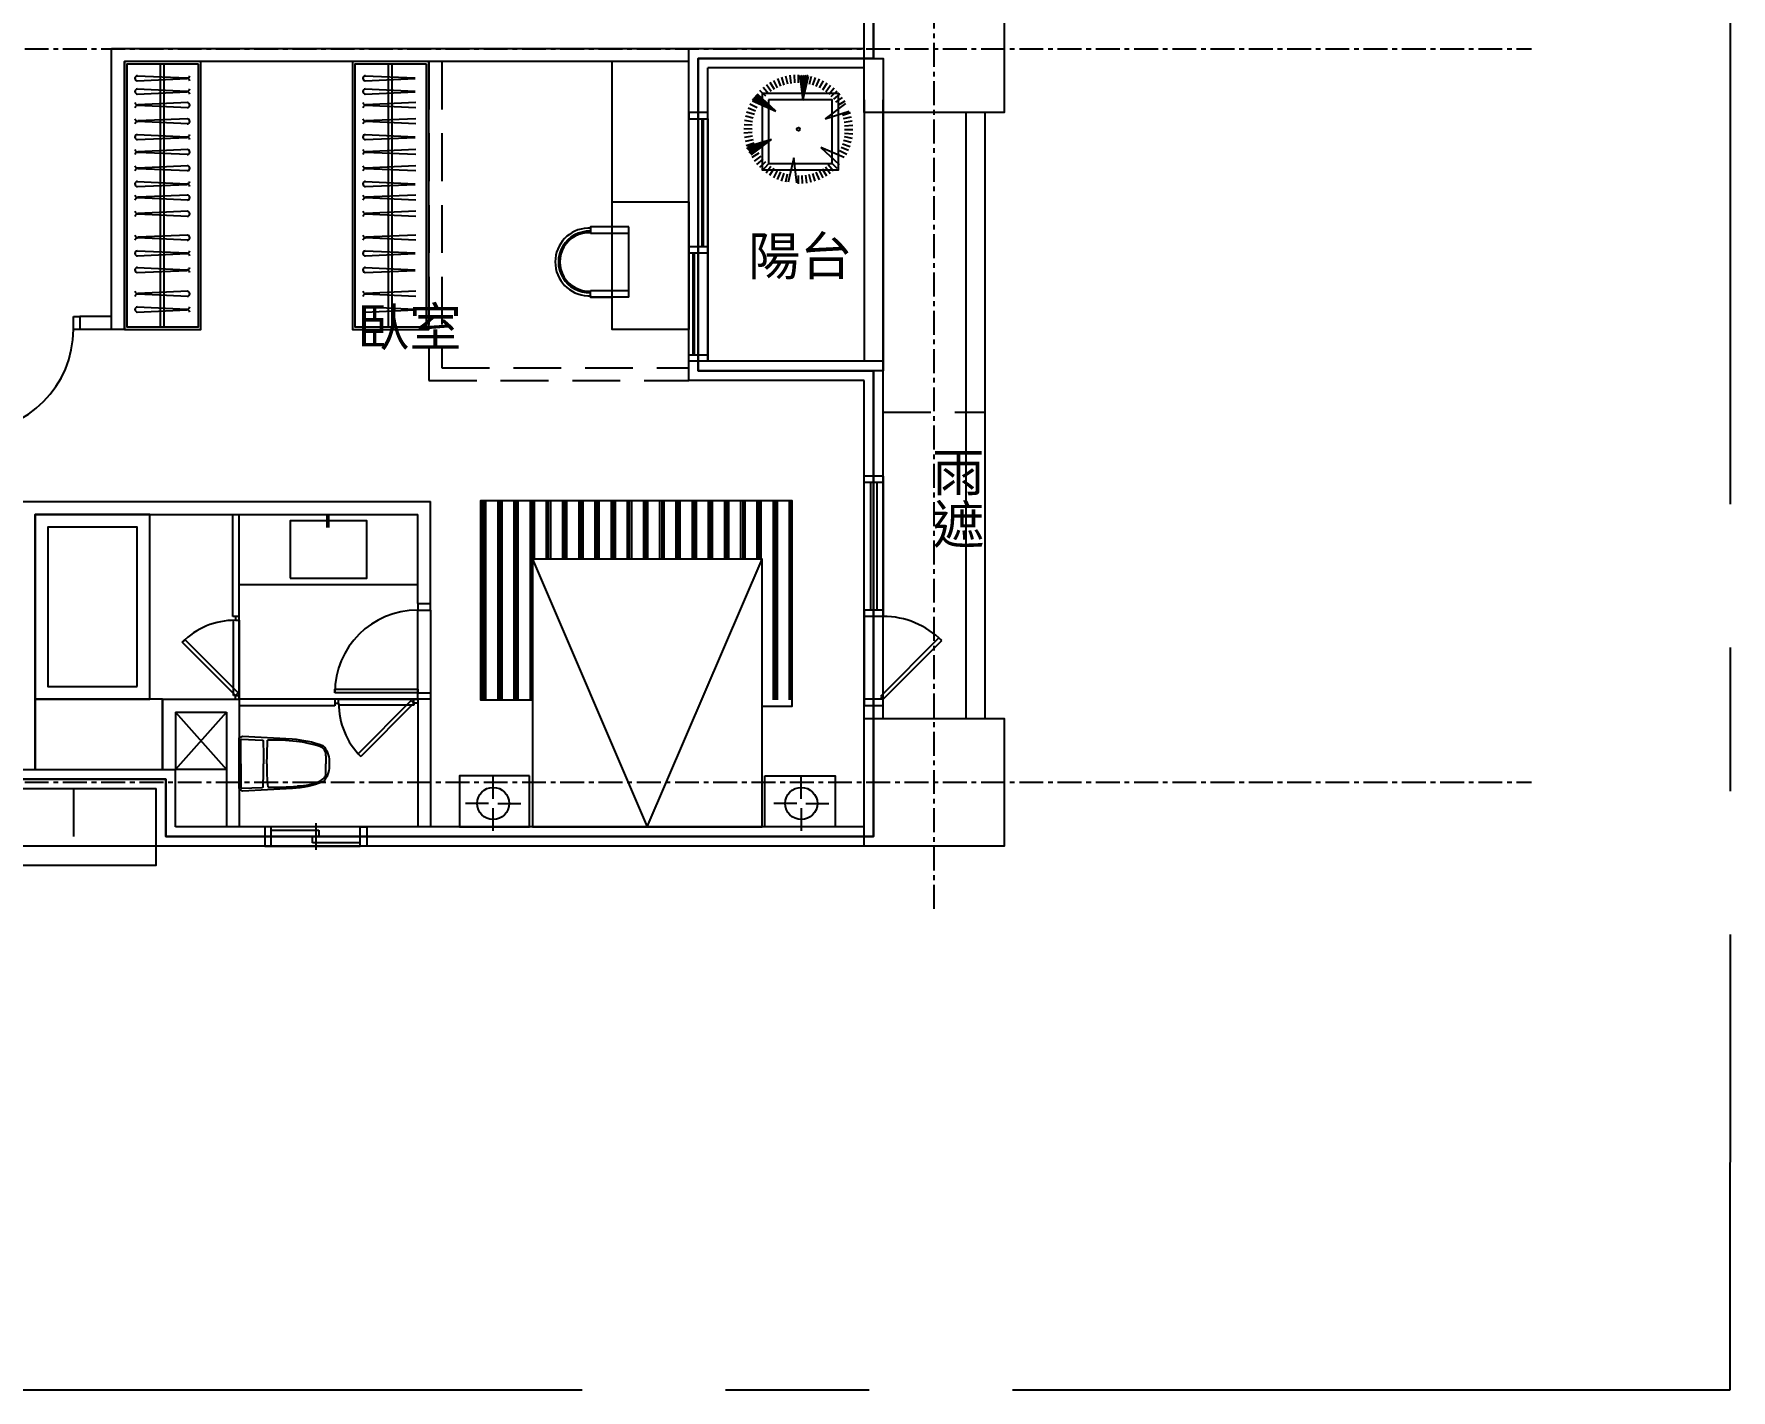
# Model space of a CAD drawing. Header units: millimetres. Extents: x -3377 to 119122, y -22007 to 15479.
# Drawn here: x 78531 to 79862, y 12158 to 13221 of the extents above; entities that cross this region are included whole.
import ezdxf
from ezdxf.enums import TextEntityAlignment as Align

# ---------------------------------------------------------------- set-up
doc = ezdxf.new("R2010")
doc.units = ezdxf.units.MM
doc.header["$LTSCALE"] = 150
doc.header["$MEASUREMENT"] = 0
for name, pattern in [('CENTER', [2, 1.25, -0.25, 0.25, -0.25]), ('CONTINOUS', [0]), ('HIDDEN', [0.375, 0.25, -0.125])]:
    doc.linetypes.add(name, pattern=pattern)
doc.layers.get('0').update_dxf_attribs({"plot": 0})
for name, color, linetype, plot in [('AREA', 3, 'Continuous', False), ('FUNITURE', 9, 'Continuous', False), ('S-ARCH', 252, 'Continuous', False)]:
    doc.layers.add(name, color=color, linetype=linetype, plot=plot)
for name, color, linetype in [('area2', 6, 'Continuous'), ('COL', 1, 'Continuous'), ('Duct', 1, 'Continuous'), ('GRID', 5, 'CENTER'), ('OPEN', 4, 'Continuous'), ('PLANT', 3, 'Continuous'), ('TEXT', 2, 'Continuous'), ('TOIL', 6, 'Continuous'), ('WALL', 2, 'Continuous'), ('WALL-IN', 3, 'Continuous'), ('WALL2', 3, 'Continuous'), ('WALL3', 4, 'Continuous'), ('景觀', 8, 'Continuous')]:
    doc.layers.add(name, color=color, linetype=linetype)
doc.styles.add('HH', font='')
doc.styles.add('HHV', font='')
doc.styles.get('HH').set_extended_font_data('Microsoft JhengHei')
doc.styles.get('HHV').set_extended_font_data('@微軟正黑體')

# ---------------------------------------------------------------- blocks, each defined once
blk = doc.blocks.new('A$C1FBE2881')
at = {"color": 252, "linetype": 'HIDDEN'}
for p, q in [((2475.5, -1345, 0), (2555.5, -1345, 0)), ((1840.5, -1640, 0), (1840.5, -1685, 0))]:
    blk.add_line(p, q, dxfattribs=at)
at = {"color": 252}
for p, q in [((1920.5, -1580, 0), (1960.5, -1625, 0)), ((1920.5, -1625, 0), (1960.5, -1580, 0)), ((1960.5, -1625, 0), (1920.5, -1625, 0)), ((1905.5, -1685, 0), (1465.5, -1685, 0))]:
    blk.add_line(p, q, dxfattribs=at)
at = {"color": 252, "linetype": 'HIDDEN', "elevation": 0}
for points in [[(2119.3, -1070), (2119.3, -1320), (2323, -1320)], [(2129.3, -1070), (2129.3, -1310), (2323, -1310)]]:
    blk.add_lwpolyline(points, dxfattribs=at)
at = {"color": 252, "elevation": 0}
for points in [[(2540.5, -1585), (2540.5, -1110)], [(2555.5, -1585), (2555.5, -1110)], [(1465.5, -1685), (1465.5, -1700), (1465.5, -1700), (1905.5, -1700), (1905.5, -1685)]]:
    blk.add_lwpolyline(points, dxfattribs=at)
at = {"layer": 'AREA', "color": 252, "elevation": 0}
blk.add_lwpolyline([(1485.5, 297.5), (2468, 297.5), (2468, -17.5), (2330.5, -17.5), (2330.5, -332.5), (2275.5, -332.5), (2275.5, -542.5), (2468, -542.5), (2468, -1067.5), (2330.5, -1067.5), (2330.5, -1312.5), (2330.5, -1312.5), (2468, -1312.5), (2468, -1677.5), (1913, -1677.5), (1913, -1632.5), (1363, -1632.5)], dxfattribs=at)
blk.add_lwpolyline([(2475.5, -1312.5), (2330.5, -1312.5), (2330.5, -1067.5), (2475.5, -1067.5)], close=True, dxfattribs=at)
at = {"layer": 'area2', "color": 252, "elevation": 0}
blk.add_lwpolyline([(1363, -1632.5), (1913, -1632.5), (1913, -1677.5), (2468, -1677.5), (2468, -1312.5), (2330.5, -1312.5), (2330.5, -1312.5), (2330.5, -1067.5), (2468, -1067.5), (2468, -542.5), (2275.5, -542.5), (2275.5, -332.5), (2330.5, -332.5), (2330.5, -17.5), (2468, -17.5), (2468, 297.5), (1485.5, 297.5)], dxfattribs=at)
at = {"layer": 'COL', "color": 252, "elevation": 0}
for points in [[(2460.5, -1010), (2570.5, -1010), (2570.5, -1110), (2460.5, -1110)], [(2460.5, -1585), (2570.5, -1585), (2570.5, -1685), (2460.5, -1685)]]:
    blk.add_lwpolyline(points, close=True, dxfattribs=at)
at = {"layer": 'Duct', "color": 252, "linetype": 'CENTER', "ltscale": 3, "elevation": 0}
blk.add_lwpolyline([(-2667.8, -2111.5), (-2667.8, -854.3), (-2667.8, 733.2), (3140.4, 733.1), (3139.9, -854.4), (3139.5, -2111.5), (157.7, -2111.5)], close=True, dxfattribs=at)
blk.add_lwpolyline([(-2667.8, -2111.5), (-2667.8, -854.3), (-2667.8, 733.2), (3140.4, 733.1), (3139.9, -854.4), (3139.5, -2111.5), (157.7, -2111.5)], close=True, dxfattribs=at)
blk.add_lwpolyline([(-2667.8, -2111.5), (-2667.8, -854.3), (-2667.8, 733.2), (3140.4, 733.1), (3139.9, -854.4), (3139.5, -2111.5), (157.7, -2111.5)], close=True, dxfattribs=at)
at = {"layer": 'FUNITURE', "color": 252}
for p, q in [((1908.8, -1278, 0), (1908.8, -1072, 0)), ((1911.8, -1278, 0), (1911.8, -1072, 0)), ((2087.5, -1278, 0), (2087.5, -1072, 0)), ((2090.5, -1278, 0), (2090.5, -1072, 0)), ((2263, -1280, 0), (2263, -1070, 0)), ((1890.2, -1081.1, 0), (1929.7, -1082.8, 0)), ((1890.2, -1085.1, 0), (1929.7, -1083.3, 0)), ((2069, -1081.1, 0), (2108.4, -1082.8, 0)), ((2069, -1085.1, 0), (2108.4, -1083.3, 0)), ((1890.2, -1091.5, 0), (1929.7, -1093.3, 0)), ((1890.2, -1095.5, 0), (1929.7, -1093.8, 0)), ((1930.3, -1102.2, 0), (1890.9, -1103.9, 0)), ((1930.3, -1106.2, 0), (1890.9, -1104.4, 0)), ((2069, -1091.5, 0), (2108.4, -1093.3, 0)), ((2069, -1095.5, 0), (2108.4, -1093.8, 0)), ((2109.1, -1102.2, 0), (2069.6, -1103.9, 0)), ((2109.1, -1106.2, 0), (2069.6, -1104.4, 0)), ((1930.3, -1114.9, 0), (1890.9, -1116.6, 0)), ((1930.3, -1118.9, 0), (1890.9, -1117.1, 0)), ((2109.1, -1114.9, 0), (2069.6, -1116.6, 0)), ((2109.1, -1118.9, 0), (2069.6, -1117.1, 0)), ((1890.2, -1127.2, 0), (1929.7, -1129, 0)), ((1890.2, -1131.2, 0), (1929.7, -1129.5, 0)), ((2069, -1127.2, 0), (2108.4, -1129, 0)), ((2069, -1131.2, 0), (2108.4, -1129.5, 0)), ((1930.3, -1139, 0), (1890.9, -1140.8, 0)), ((1930.3, -1143, 0), (1890.9, -1141.3, 0)), ((2109.1, -1139, 0), (2069.6, -1140.8, 0)), ((2109.1, -1143, 0), (2069.6, -1141.3, 0)), ((1930.3, -1151.7, 0), (1890.9, -1153.5, 0)), ((1930.3, -1155.7, 0), (1890.9, -1154, 0)), ((2109.1, -1151.7, 0), (2069.6, -1153.5, 0)), ((2109.1, -1155.7, 0), (2069.6, -1154, 0)), ((1890.2, -1164, 0), (1929.7, -1165.8, 0)), ((1890.2, -1168, 0), (1929.7, -1166.3, 0)), ((2069, -1164, 0), (2108.4, -1165.8, 0)), ((2069, -1168, 0), (2108.4, -1166.3, 0)), ((1930.3, -1174.7, 0), (1890.9, -1176.4, 0)), ((1930.3, -1178.7, 0), (1890.9, -1176.9, 0)), ((2109.1, -1174.7, 0), (2069.6, -1176.4, 0)), ((2109.1, -1178.7, 0), (2069.6, -1176.9, 0)), ((1930.3, -1187.4, 0), (1890.9, -1189.1, 0)), ((1930.3, -1191.4, 0), (1890.9, -1189.6, 0)), ((2109.1, -1187.4, 0), (2069.6, -1189.1, 0)), ((2109.1, -1191.4, 0), (2069.6, -1189.6, 0)), ((1930.3, -1206.1, 0), (1890.9, -1207.8, 0)), ((1930.3, -1210.1, 0), (1890.9, -1208.3, 0)), ((2109.1, -1206.1, 0), (2069.6, -1207.8, 0)), ((2109.1, -1210.1, 0), (2069.6, -1208.3, 0)), ((2245.9, -1199.6, 0), (2245.9, -1204.6, 0)), ((2263, -1199.6, 0), (2245.9, -1199.6, 0)), ((2245.9, -1204.6, 0), (2263, -1204.6, 0)), ((2276.2, -1199.6, 0), (2263, -1199.6, 0)), ((2263, -1204.6, 0), (2276.2, -1204.6, 0)), ((2276.2, -1254.6, 0), (2276.2, -1199.6, 0)), ((1890.2, -1218.4, 0), (1929.7, -1220.1, 0)), ((1890.2, -1222.4, 0), (1929.7, -1220.6, 0)), ((2069, -1218.4, 0), (2108.4, -1220.1, 0)), ((2069, -1222.4, 0), (2108.4, -1220.6, 0)), ((1890.2, -1231.4, 0), (1929.7, -1233.2, 0)), ((1890.2, -1235.4, 0), (1929.7, -1233.7, 0)), ((2069, -1231.4, 0), (2108.4, -1233.2, 0)), ((2069, -1235.4, 0), (2108.4, -1233.7, 0)), ((1930.3, -1250.1, 0), (1890.9, -1251.8, 0)), ((2109.1, -1250.1, 0), (2069.6, -1251.8, 0)), ((2245.9, -1254.6, 0), (2245.9, -1249.6, 0)), ((2245.9, -1249.6, 0), (2263, -1249.6, 0)), ((2263, -1249.6, 0), (2276.2, -1249.6, 0)), ((1890.2, -1262.4, 0), (1929.7, -1264.1, 0)), ((1930.3, -1254.1, 0), (1890.9, -1252.3, 0)), ((2069, -1262.4, 0), (2108.4, -1264.1, 0)), ((2109.1, -1254.1, 0), (2069.6, -1252.3, 0)), ((2263, -1254.6, 0), (2245.9, -1254.6, 0)), ((2276.2, -1254.6, 0), (2263, -1254.6, 0)), ((1890.2, -1266.4, 0), (1929.7, -1264.6, 0)), ((2069, -1266.4, 0), (2108.4, -1264.6, 0)), ((2160.8, -1570.3, 0), (2160.8, -1414.3, 0)), ((2162.4, -1570.3, 0), (2162.4, -1414.3, 0)), ((2164, -1570.3, 0), (2164, -1414.3, 0)), ((2173.5, -1570.3, 0), (2173.5, -1414.3, 0)), ((2175.1, -1570.3, 0), (2175.1, -1414.3, 0)), ((2176.7, -1570.3, 0), (2176.7, -1414.3, 0)), ((2186.2, -1570.3, 0), (2186.2, -1414.3, 0)), ((2187.8, -1570.3, 0), (2187.8, -1414.3, 0)), ((2189.4, -1570.3, 0), (2189.4, -1414.3, 0)), ((2198.9, -1570.3, 0), (2198.9, -1414.3, 0)), ((2200.5, -1570.3, 0), (2200.5, -1414.3, 0)), ((2202.1, -1460, 0), (2202.1, -1414.3, 0)), ((2211.6, -1460, 0), (2211.6, -1414.3, 0)), ((2213.2, -1460, 0), (2213.2, -1414.3, 0)), ((2214.8, -1460, 0), (2214.8, -1414.3, 0)), ((2224.3, -1460, 0), (2224.3, -1414.3, 0)), ((2225.9, -1460, 0), (2225.9, -1414.3, 0)), ((2227.5, -1460, 0), (2227.5, -1414.3, 0)), ((2237, -1460, 0), (2237, -1414.3, 0)), ((2238.6, -1460, 0), (2238.6, -1414.3, 0)), ((2240.2, -1460, 0), (2240.2, -1414.3, 0)), ((2249.7, -1460, 0), (2249.7, -1414.3, 0)), ((2251.3, -1460, 0), (2251.3, -1414.3, 0)), ((2252.9, -1460, 0), (2252.9, -1414.3, 0)), ((2262.4, -1460, 0), (2262.4, -1414.3, 0)), ((2264, -1460, 0), (2264, -1414.3, 0)), ((2265.6, -1460, 0), (2265.6, -1414.3, 0)), ((2275.1, -1460, 0), (2275.1, -1414.3, 0)), ((2276.7, -1460, 0), (2276.7, -1414.3, 0)), ((2278.3, -1460, 0), (2278.3, -1414.3, 0)), ((2287.8, -1460, 0), (2287.8, -1414.3, 0)), ((2289.4, -1460, 0), (2289.4, -1414.3, 0)), ((2291, -1460, 0), (2291, -1414.3, 0)), ((2300.5, -1460, 0), (2300.5, -1414.3, 0)), ((2302.1, -1460, 0), (2302.1, -1414.3, 0)), ((2303.7, -1460, 0), (2303.7, -1414.3, 0)), ((2313.2, -1460, 0), (2313.2, -1414.3, 0)), ((2314.8, -1460, 0), (2314.8, -1414.3, 0)), ((2316.4, -1460, 0), (2316.4, -1414.3, 0)), ((2325.9, -1460, 0), (2325.9, -1414.3, 0)), ((2327.5, -1460, 0), (2327.5, -1414.3, 0)), ((2329.1, -1460, 0), (2329.1, -1414.3, 0)), ((2338.6, -1460, 0), (2338.6, -1414.3, 0)), ((2340.2, -1460, 0), (2340.2, -1414.3, 0)), ((2341.8, -1460, 0), (2341.8, -1414.3, 0)), ((2351.3, -1460, 0), (2351.3, -1414.3, 0)), ((2352.9, -1460, 0), (2352.9, -1414.3, 0)), ((2354.5, -1460, 0), (2354.5, -1414.3, 0)), ((2364, -1460, 0), (2364, -1414.3, 0)), ((2365.6, -1460, 0), (2365.6, -1414.3, 0)), ((2367.2, -1460, 0), (2367.2, -1414.3, 0)), ((2376.7, -1460, 0), (2376.7, -1414.3, 0)), ((2378.3, -1460, 0), (2378.3, -1414.3, 0)), ((2379.9, -1460, 0), (2379.9, -1414.3, 0)), ((2389.4, -1570.3, 0), (2389.4, -1414.3, 0)), ((2391, -1570.3, 0), (2391, -1414.3, 0)), ((2392.6, -1570.3, 0), (2392.6, -1414.3, 0)), ((2402.1, -1570.3, 0), (2402.1, -1414.3, 0)), ((2403.7, -1570.3, 0), (2403.7, -1414.3, 0)), ((2404.2, -1575.3, 0), (2404.2, -1419.3, 0)), ((2169.7, -1648, 0), (2169.7, -1630, 0)), ((2411.3, -1648, 0), (2411.3, -1630, 0)), ((2166.1, -1651.6, 0), (2148.1, -1651.6, 0)), ((2169.7, -1673.2, 0), (2169.7, -1655.2, 0)), ((2173.3, -1651.6, 0), (2191.3, -1651.6, 0)), ((2407.7, -1651.6, 0), (2389.7, -1651.6, 0)), ((2411.3, -1655.2, 0), (2411.3, -1673.2, 0)), ((2414.9, -1651.6, 0), (2432.9, -1651.6, 0))]:
    blk.add_line(p, q, dxfattribs=at)
at = {"layer": 'FUNITURE', "color": 252, "elevation": 0}
for points in [[(1940.5, -1070), (1880.5, -1070), (1880.5, -1280), (1940.5, -1280)], [(2119.3, -1070), (2059.3, -1070), (2059.3, -1280), (2119.3, -1280)], [(2323, -1180), (2323, -1280), (2263, -1280), (2263, -1180)], [(2198.2, -1630), (2143.2, -1630), (2143.2, -1670), (2198.2, -1670)], [(2382.8, -1630), (2437.8, -1630), (2437.8, -1670), (2382.8, -1670)]]:
    blk.add_lwpolyline(points, close=True, dxfattribs=at)
for points in [[(1938.5, -1072), (1882.5, -1072), (1882.5, -1278), (1938.5, -1278), (1938.5, -1072)], [(2117.3, -1072), (2061.3, -1072), (2061.3, -1278), (2117.3, -1278), (2117.3, -1072)], [(2404.2, -1575.3), (2404.2, -1414.3), (2159.7, -1414.3), (2159.7, -1570.3), (2200.5, -1570.3)], [(2200.5, -1670), (2380.5, -1670), (2380.5, -1460), (2200.5, -1460), (2200.5, -1670)], [(2200.5, -1460), (2290.5, -1670), (2380.5, -1460)], [(2380.5, -1575.3), (2404.2, -1575.3), (2404.2, -1575.3)]]:
    blk.add_lwpolyline(points, dxfattribs=at)
blk.add_lwpolyline([(2263, -1199.6), (2245.9, -1199.6), (2245.9, -1200.6), (2243.8, -1200.6, 0.960761), (2243.8, -1253.6), (2245.9, -1253.6), (2245.9, -1254.6), (2263, -1254.6)], format="xyb", dxfattribs=at)
at = {"layer": 'FUNITURE', "color": 252}
for centre in [(2169.7, -1651.6, 0), (2411.3, -1651.6, 0)]:
    blk.add_circle(centre, 12.6, dxfattribs=at)
for centre, radius, start, end in [((1890.8, -1083.1, 0), 2, 90, 270), ((1929.9, -1081, 0), 1.86, 261.8618, 357.2247), ((1929.9, -1085.2, 0), 1.86, 2.7753, 98.1382), ((2069.5, -1083.1, 0), 2, 90, 270), ((1890.8, -1093.5, 0), 2, 90, 270), ((1890.6, -1102.1, 0), 1.86, 182.7753, 278.1382), ((1890.6, -1106.3, 0), 1.86, 81.8618, 177.2247), ((1929.9, -1091.4, 0), 1.86, 261.8618, 357.2247), ((1929.9, -1095.6, 0), 1.86, 2.7753, 98.1382), ((1929.8, -1104.2, 0), 2, 270, 90), ((2069.5, -1093.5, 0), 2, 90, 270), ((2069.4, -1102.1, 0), 1.86, 182.7753, 278.1382), ((2069.4, -1106.3, 0), 1.86, 81.8618, 177.2247), ((1890.6, -1114.8, 0), 1.86, 182.7753, 278.1382), ((1890.6, -1119, 0), 1.86, 81.8618, 177.2247), ((1929.8, -1116.9, 0), 2, 270, 90), ((2069.4, -1114.8, 0), 1.86, 182.7753, 278.1382), ((2069.4, -1119, 0), 1.86, 81.8618, 177.2247), ((1890.8, -1129.2, 0), 2, 90, 270), ((1929.9, -1127.1, 0), 1.86, 261.8618, 357.2247), ((1929.9, -1131.3, 0), 1.86, 2.7753, 98.1382), ((2069.5, -1129.2, 0), 2, 90, 270), ((1890.6, -1138.9, 0), 1.86, 182.7753, 278.1382), ((1890.6, -1143.1, 0), 1.86, 81.8618, 177.2247), ((1929.8, -1141, 0), 2, 270, 90), ((2069.4, -1138.9, 0), 1.86, 182.7753, 278.1382), ((2069.4, -1143.1, 0), 1.86, 81.8618, 177.2247), ((1890.6, -1151.6, 0), 1.86, 182.7753, 278.1382), ((1890.6, -1155.8, 0), 1.86, 81.8618, 177.2247), ((1929.8, -1153.7, 0), 2, 270, 90), ((2069.4, -1151.6, 0), 1.86, 182.7753, 278.1382), ((2069.4, -1155.8, 0), 1.86, 81.8618, 177.2247), ((1890.8, -1166, 0), 2, 90, 270), ((1929.9, -1163.9, 0), 1.86, 261.8618, 357.2247), ((1929.9, -1168.1, 0), 1.86, 2.7753, 98.1382), ((2069.5, -1166, 0), 2, 90, 270), ((1890.6, -1174.6, 0), 1.86, 182.7753, 278.1382), ((1890.6, -1178.8, 0), 1.86, 81.8618, 177.2247), ((1929.8, -1176.7, 0), 2, 270, 90), ((2069.4, -1174.6, 0), 1.86, 182.7753, 278.1382), ((2069.4, -1178.8, 0), 1.86, 81.8618, 177.2247), ((1890.6, -1187.3, 0), 1.86, 182.7753, 278.1382), ((1890.6, -1191.5, 0), 1.86, 81.8618, 177.2247), ((1929.8, -1189.4, 0), 2, 270, 90), ((2069.4, -1187.3, 0), 1.86, 182.7753, 278.1382), ((2069.4, -1191.5, 0), 1.86, 81.8618, 177.2247), ((1890.6, -1206, 0), 1.86, 182.7753, 278.1382), ((1890.6, -1210.2, 0), 1.86, 81.8618, 177.2247), ((1929.8, -1208.1, 0), 2, 270, 90), ((2069.4, -1206, 0), 1.86, 182.7753, 278.1382), ((2069.4, -1210.2, 0), 1.86, 81.8618, 177.2247), ((2244.9, -1227.1, 0), 24.1, 87.7071, 272.2929), ((2244.9, -1227.1, 0), 22.9, 87.7071, 272.2929), ((1890.8, -1220.4, 0), 2, 90, 270), ((1929.9, -1218.3, 0), 1.86, 261.8618, 357.2247), ((1929.9, -1222.5, 0), 1.86, 2.7753, 98.1382), ((2069.5, -1220.4, 0), 2, 90, 270), ((1890.8, -1233.4, 0), 2, 90, 270), ((1929.9, -1231.3, 0), 1.86, 261.8618, 357.2247), ((1929.9, -1235.5, 0), 1.86, 2.7753, 98.1382), ((2069.5, -1233.4, 0), 2, 90, 270), ((1890.6, -1250, 0), 1.86, 182.7753, 278.1382), ((1929.8, -1252.1, 0), 2, 270, 90), ((2069.4, -1250, 0), 1.86, 182.7753, 278.1382), ((1890.6, -1254.2, 0), 1.86, 81.8618, 177.2247), ((1890.8, -1264.4, 0), 2, 90, 270), ((1929.9, -1262.3, 0), 1.86, 261.8618, 357.2247), ((2069.4, -1254.2, 0), 1.86, 81.8618, 177.2247), ((2069.5, -1264.4, 0), 2, 90, 270), ((1929.9, -1266.5, 0), 1.86, 2.7753, 98.1382)]:
    blk.add_arc(centre, radius, start, end, dxfattribs=at)
at = {"layer": 'GRID', "color": 252, "ltscale": 0.1}
for p, q in [((2515.5, -1734.2, 0), (2515.5, 901, 0)), ((-807.7, -1060, 0), (2984, -1060, 0)), ((-807.7, -1635, 0), (2984, -1635, 0))]:
    blk.add_line(p, q, dxfattribs=at)
at = {"layer": 'OPEN', "color": 252, "linetype": 'Continuous'}
for p, q in [((2323, -1110, 0), (2323, -1115, 0)), ((2323, -1115, 0), (2338, -1115, 0)), ((2323, -1300, 0), (2323, -1115, 0)), ((2333.5, -1215, 0), (2333.5, -1115, 0)), ((2334.5, -1215, 0), (2334.5, -1115, 0)), ((2338, -1115, 0), (2338, -1110, 0)), ((2338, -1115, 0), (2338, -1300, 0)), ((2323, -1215, 0), (2338, -1215, 0)), ((2323, -1220, 0), (2338, -1220, 0)), ((2326.5, -1300, 0), (2326.5, -1220, 0)), ((2327.5, -1300, 0), (2327.5, -1220, 0)), ((2327.5, -1220, 0), (2330.5, -1220, 0)), ((2330.5, -1220, 0), (2330.5, -1215, 0)), ((2330.5, -1215, 0), (2333.5, -1215, 0)), ((2330.5, -1300, 0), (2330.5, -1220, 0)), ((1840.5, -1280, 0), (1840.5, -1270, 0)), ((1840.5, -1270, 0), (1845.5, -1270, 0)), ((1845.5, -1280, 0), (1840.5, -1280, 0)), ((2323, -1305, 0), (2323, -1300, 0)), ((2323, -1300, 0), (2338, -1300, 0)), ((2338, -1300, 0), (2338, -1305, 0)), ((2460.5, -1400, 0), (2460.5, -1395, 0)), ((2460.5, -1400, 0), (2460.5, -1395, 0)), ((2475.5, -1395, 0), (2475.5, -1400, 0)), ((2475.5, -1395, 0), (2475.5, -1400, 0)), ((2475.5, -1400, 0), (2460.5, -1400, 0)), ((2460.5, -1500, 0), (2460.5, -1400, 0)), ((2475.5, -1400, 0), (2460.5, -1400, 0)), ((2460.5, -1500, 0), (2460.5, -1400, 0)), ((2465.5, -1400, 0), (2465.5, -1500, 0)), ((2465.5, -1400, 0), (2465.5, -1500, 0)), ((2470.5, -1400, 0), (2470.5, -1500, 0)), ((2470.5, -1400, 0), (2470.5, -1500, 0)), ((2475.5, -1400, 0), (2475.5, -1500, 0)), ((2475.5, -1400, 0), (2475.5, -1500, 0)), ((2110.5, -1495, 0), (2110.5, -1500, 0)), ((2110.5, -1500, 0), (2120.5, -1500, 0)), ((2110.5, -1565, 0), (2110.5, -1500, 0)), ((2120.5, -1500, 0), (2120.5, -1495, 0)), ((2120.5, -1500, 0), (2120.5, -1565, 0)), ((2475.5, -1500, 0), (2460.5, -1500, 0)), ((2460.5, -1500, 0), (2460.5, -1505, 0)), ((2475.5, -1500, 0), (2460.5, -1500, 0)), ((2460.5, -1500, 0), (2460.5, -1505, 0)), ((2475.5, -1505, 0), (2475.5, -1500, 0)), ((2475.5, -1505, 0), (2475.5, -1500, 0)), ((2045.5, -1565, 0), (2045.5, -1562, 0)), ((2045.5, -1562, 0), (2110.5, -1562, 0)), ((2110.5, -1565, 0), (2045.5, -1565, 0)), ((2110.5, -1562, 0), (2110.5, -1565, 0)), ((2110.5, -1570, 0), (2110.5, -1565, 0)), ((2110.5, -1565, 0), (2120.5, -1565, 0)), ((2120.5, -1565, 0), (2120.5, -1570, 0)), ((1995.5, -1670, 0), (1990.5, -1670, 0)), ((1995.5, -1685, 0), (1995.5, -1670, 0)), ((2065.5, -1670, 0), (1995.5, -1670, 0)), ((1995.5, -1672.5, 0), (2033, -1672.5, 0)), ((2030.5, -1667, 0), (2030.5, -1688, 0)), ((2033, -1672.5, 0), (2033, -1677.5, 0)), ((2065.5, -1685, 0), (2065.5, -1670, 0)), ((2065.5, -1670, 0), (2070.5, -1670, 0)), ((1990.5, -1685, 0), (1995.5, -1685, 0)), ((1995.5, -1677.5, 0), (2065.5, -1677.5, 0)), ((1995.5, -1685, 0), (2065.5, -1685, 0)), ((2028, -1682.5, 0), (2028, -1677.5, 0)), ((2065.5, -1682.5, 0), (2028, -1682.5, 0)), ((2070.5, -1685, 0), (2065.5, -1685, 0))]:
    blk.add_line(p, q, dxfattribs=at)
at = {"layer": 'OPEN', "color": 252, "linetype": 'Continuous', "lineweight": -2}
for p, q in [((2460.5, -1505, 0), (2460.5, -1500, 0)), ((2460.5, -1505, 0), (2460.5, -1500, 0)), ((2475.5, -1500, 0), (2475.5, -1505, 0)), ((2475.5, -1500, 0), (2475.5, -1505, 0)), ((2475.5, -1505, 0), (2460.5, -1505, 0)), ((2460.5, -1505, 0), (2460.5, -1570, 0)), ((2475.5, -1505, 0), (2460.5, -1505, 0)), ((2460.5, -1505, 0), (2460.5, -1570, 0)), ((2475.5, -1570, 0), (2475.5, -1505, 0)), ((2475.5, -1570, 0), (2475.5, -1505, 0)), ((2519.3, -1521.9, 0), (2473.4, -1567.9, 0)), ((2519.3, -1521.9, 0), (2473.4, -1567.9, 0)), ((2475.5, -1570, 0), (2521.5, -1524, 0)), ((2475.5, -1570, 0), (2521.5, -1524, 0)), ((2521.5, -1524, 0), (2519.3, -1521.9, 0)), ((2521.5, -1524, 0), (2519.3, -1521.9, 0)), ((2475.5, -1570, 0), (2460.5, -1570, 0)), ((2460.5, -1570, 0), (2460.5, -1575, 0)), ((2475.5, -1570, 0), (2460.5, -1570, 0)), ((2460.5, -1570, 0), (2460.5, -1575, 0)), ((2473.4, -1567.9, 0), (2475.5, -1570, 0)), ((2473.4, -1567.9, 0), (2475.5, -1570, 0)), ((2475.5, -1575, 0), (2475.5, -1570, 0)), ((2475.5, -1575, 0), (2475.5, -1570, 0))]:
    blk.add_line(p, q, dxfattribs=at)
at = {"layer": 'OPEN', "color": 252, "linetype": 'Continuous'}
for centre, radius, start, end in [((1760.5, -1280, 0), 80, 270, 0), ((2110.5, -1565, 0), 65, 90, 180)]:
    blk.add_arc(centre, radius, start, end, dxfattribs=at)
at = {"layer": 'OPEN', "color": 252, "linetype": 'Continuous', "lineweight": -2}
blk.add_arc((2475.5, -1570, 0), 65, 45, 90, dxfattribs=at)
blk.add_arc((2475.5, -1570, 0), 65, 45, 90, dxfattribs=at)
at = {"layer": 'PLANT', "color": 252, "lineweight": -2, "elevation": 0}
for points in [[(2380.5, -1095), (2380.5, -1155), (2440.5, -1155), (2440.5, -1095)], [(2385.5, -1100), (2385.5, -1150), (2435.5, -1150), (2435.5, -1100)]]:
    blk.add_lwpolyline(points, close=True, dxfattribs=at)
at = {"layer": 'TOIL', "color": 252}
for p, q in [((1965.5, -1505, 0), (1965.5, -1425, 0)), ((1970.5, -1570, 0), (1970.5, -1425, 0)), ((1970.5, -1570, 0), (1970.5, -1470, 0)), ((1970.5, -1480, 0), (2110.5, -1480, 0)), ((1970.5, -1505, 0), (1965.5, -1505, 0)), ((1910.5, -1570, 0), (1810.5, -1570, 0)), ((1967.5, -1567, 0), (1966, -1567, 0)), ((2110.5, -1570, 0), (1970.5, -1570, 0)), ((2045.5, -1570, 0), (2045.5, -1575, 0)), ((2045.5, -1575, 0), (1970.5, -1575, 0)), ((2107.5, -1573, 0), (2107.5, -1574.5, 0)), ((2038.5, -1614.3, 0), (2038.5, -1620.5, 0)), ((2038.5, -1626.7, 0), (2038.5, -1620.5, 0))]:
    blk.add_line(p, q, dxfattribs=at)
at = {"layer": 'TOIL', "color": 252, "linetype": 'Continuous'}
for p, q in [((1966, -1567, 0), (1966, -1508, 0)), ((1967.5, -1505, 0), (1967.5, -1508, 0)), ((1967.5, -1508, 0), (1970.5, -1508, 0)), ((1970.5, -1508, 0), (1970.5, -1505, 0)), ((1970.5, -1508, 0), (1970.5, -1567, 0)), ((1925.8, -1525.3, 0), (1927.9, -1523.2, 0)), ((1967.5, -1567, 0), (1925.8, -1525.3, 0)), ((1927.9, -1523.2, 0), (1969.6, -1564.9, 0)), ((1969.6, -1564.9, 0), (1967.5, -1567, 0)), ((1967.5, -1570, 0), (1967.5, -1567, 0)), ((1967.5, -1567, 0), (1970.5, -1567, 0)), ((1970.5, -1567, 0), (1970.5, -1570, 0)), ((2048.5, -1570, 0), (2045.5, -1570, 0)), ((2048.5, -1573, 0), (2048.5, -1570, 0)), ((2048.5, -1570, 0), (2107.5, -1570, 0)), ((2107.5, -1573, 0), (2107.5, -1570, 0)), ((2107.5, -1570, 0), (2110.5, -1570, 0)), ((2045.5, -1573, 0), (2048.5, -1573, 0)), ((2107.5, -1574.5, 0), (2048.5, -1574.5, 0)), ((2063.7, -1612.6, 0), (2105.4, -1570.9, 0)), ((2107.5, -1573, 0), (2065.8, -1614.7, 0)), ((2105.4, -1570.9, 0), (2107.5, -1573, 0)), ((2110.5, -1573, 0), (2107.5, -1573, 0)), ((2065.8, -1614.7, 0), (2063.7, -1612.6, 0))]:
    blk.add_line(p, q, dxfattribs=at)
at = {"layer": 'TOIL', "color": 252, "const_width": 3, "elevation": 0}
blk.add_lwpolyline([(2040, -1435.5), (2040, -1425.3)], dxfattribs=at)
at = {"layer": 'TOIL', "color": 252, "elevation": 0}
for points in [[(1900.5, -1570), (1900.5, -1425), (1810.5, -1425), (1810.5, -1570)], [(1890.5, -1560), (1890.5, -1435), (1820.5, -1435), (1820.5, -1560)], [(2010.5, -1475), (2070.5, -1475), (2070.5, -1430), (2010.5, -1430)], [(1910.5, -1570), (1810.5, -1570), (1810.5, -1625), (1910.5, -1625)]]:
    blk.add_lwpolyline(points, close=True, dxfattribs=at)
blk.add_lwpolyline([(2041.1, -1622.5, -0.194459), (2036.2, -1634.8, -0.07596), (2012.2, -1639.9), (1973, -1642), (1970.5, -1639.8), (1970.5, -1600.2), (1973, -1599), (2012, -1601.1, -0.07596), (2036.2, -1606.2, -0.194459), (2041.1, -1618.4)], format="xyb", close=True, dxfattribs=at)
for points in [[(1971.8, -1620.5), (1971.8, -1602.1, -0.332674), (1972.4, -1601.3), (1988.5, -1601.9, -0.271876), (1989.2, -1602.4, -0.013613), (1989.6, -1620.5, -43.172872)], [(1971.8, -1620.5), (1971.8, -1638.9, 0.332674), (1972.4, -1639.7), (1988.5, -1639.1, 0.271876), (1989.2, -1638.6, 0.013613), (1989.6, -1620.5, 43.172872)]]:
    blk.add_lwpolyline(points, format="xyb", dxfattribs=at)
at = {"layer": 'TOIL', "color": 252, "linetype": 'Continuous'}
for centre, start, end in [((1967.5, -1567, 0), 90, 135), ((2107.5, -1573, 0), 180, 225)]:
    blk.add_arc(centre, 59, start, end, dxfattribs=at)
at = {"layer": 'TOIL', "color": 252}
for centre, radius, start, end in [((1407.6, -1597, 0), 585.1, 357.7018, 359.5191), ((1996, -1765.1, 0), 163.2, 83.1505, 91.169), ((2008.2, -1682.3, 0), 79.5, 71.2752, 84.7588), ((2031.6, -1613.6, 0), 6.93, 353.869, 72.5206), ((2113.6, -1623.4, 0), 121.5, 178.6098, 187.2474), ((2016.3, -1597.6, 0), 40.3, 269.7388, 296.8929), ((2031.9, -1627.5, 0), 6.62, 292.881, 6.9927), ((1998.5, -1465.8, 0), 173.1, 268.2114, 275.8192)]:
    blk.add_arc(centre, radius, start, end, dxfattribs=at)
at = {"layer": 'WALL', "color": 252}
for p, q in [((2460.5, -1060, 0), (2323, -1060, 0)), ((2323, -1320, 0), (2323, -1060, 0)), ((2460.5, -1075, 0), (2338, -1075, 0)), ((2338, -1305, 0), (2338, -1075, 0)), ((2338, -1110, 0), (2323, -1110, 0)), ((2338, -1305, 0), (2323, -1305, 0)), ((2475.5, -1305, 0), (2338, -1305, 0)), ((2475.5, -1585, 0), (2475.5, -1305, 0)), ((2460.5, -1320, 0), (2323, -1320, 0)), ((2460.5, -1585, 0), (2460.5, -1320, 0)), ((2475.5, -1395, 0), (2460.5, -1395, 0)), ((2475.5, -1395, 0), (2460.5, -1395, 0)), ((2475.5, -1575, 0), (2460.5, -1575, 0)), ((2475.5, -1575, 0), (2460.5, -1575, 0)), ((1465.5, -1625, 0), (1920.5, -1625, 0)), ((1920.5, -1670, 0), (1920.5, -1625, 0)), ((1465.5, -1640, 0), (1905.5, -1640, 0)), ((1905.5, -1641, 0), (1905.5, -1640, 0)), ((1905.5, -1685, 0), (1905.5, -1641, 0)), ((2460.5, -1670, 0), (1920.5, -1670, 0)), ((1975.5, -1670, 0), (1920.5, -1670, 0)), ((1990.5, -1670, 0), (1990.5, -1685, 0)), ((2070.5, -1670, 0), (2070.5, -1685, 0)), ((1906.5, -1685, 0), (1905.5, -1685, 0)), ((2460.5, -1685, 0), (1906.5, -1685, 0)), ((1975.5, -1685, 0), (1920.5, -1685, 0))]:
    blk.add_line(p, q, dxfattribs=at)
at = {"layer": 'WALL-IN', "color": 252, "linetype": 'CONTINOUS'}
for p, q in [((1910.5, -1570, 0), (1970.5, -1570, 0)), ((1910.5, -1570, 0), (1910.5, -1625, 0)), ((1970.5, -1570, 0), (1970.5, -1670, 0)), ((1920.5, -1580, 0), (1960.5, -1580, 0)), ((1920.5, -1580, 0), (1920.5, -1625, 0)), ((1960.5, -1580, 0), (1960.5, -1670, 0))]:
    blk.add_line(p, q, dxfattribs=at)
at = {"layer": 'WALL2', "color": 252}
for p, q in [((2323, -1060, 0), (1870.5, -1060, 0)), ((1870.5, -1280, 0), (1870.5, -1060, 0)), ((2323, -1070, 0), (1880.5, -1070, 0)), ((1880.5, -1280, 0), (1880.5, -1070, 0)), ((1870.5, -1270, 0), (1845.5, -1270, 0)), ((1845.5, -1270, 0), (1845.5, -1280, 0)), ((1880.5, -1280, 0), (1845.5, -1280, 0)), ((1800.5, -1415, 0), (2120.5, -1415, 0)), ((2120.5, -1495, 0), (2120.5, -1415, 0)), ((1810.5, -1625, 0), (1810.5, -1425, 0)), ((1810.5, -1425, 0), (2110.5, -1425, 0)), ((2110.5, -1495, 0), (2110.5, -1425, 0)), ((2110.5, -1495, 0), (2120.5, -1495, 0)), ((2120.5, -1570, 0), (2110.5, -1570, 0)), ((2110.5, -1570, 0), (2110.5, -1670, 0)), ((2120.5, -1570, 0), (2120.5, -1670, 0))]:
    blk.add_line(p, q, dxfattribs=at)
at = {"layer": 'WALL3', "color": 252}
for p, q in [((2460.5, -1100, 0), (2460.5, -1305, 0)), ((2475.5, -1305, 0), (2475.5, -1100, 0))]:
    blk.add_line(p, q, dxfattribs=at)
at = {"layer": '景觀', "color": 252}
for p, q in [((2385.5, -1095.3, 0), (2381.4, -1090.4, 0)), ((2387.8, -1093.5, 0), (2384, -1088.3, 0)), ((2390.2, -1092, 0), (2386.8, -1086.5, 0)), ((2392.7, -1090.6, 0), (2389.8, -1084.8, 0)), ((2395.3, -1089.4, 0), (2392.8, -1083.4, 0)), ((2398, -1088.4, 0), (2396, -1082.3, 0)), ((2400.7, -1087.7, 0), (2399.2, -1081.4, 0)), ((2403.5, -1087.1, 0), (2402.5, -1080.8, 0)), ((2406.3, -1086.8, 0), (2405.9, -1080.4, 0)), ((2409.2, -1086.7, 0), (2409.2, -1080.3, 0)), ((2410.2, -1080.9, 0), (2412.5, -1100.6, 0)), ((2410.8, -1081.7, 0), (2415.4, -1086.2, 0)), ((2410.9, -1083.2, 0), (2415.1, -1087.4, 0)), ((2411.1, -1084.8, 0), (2414.9, -1088.5, 0)), ((2411.3, -1080.7, 0), (2415.6, -1085, 0)), ((2411.3, -1086.4, 0), (2414.6, -1089.7, 0)), ((2411.4, -1088, 0), (2414.4, -1090.9, 0)), ((2411.6, -1089.5, 0), (2414.2, -1092, 0)), ((2411.8, -1091.1, 0), (2413.9, -1093.2, 0)), ((2412.5, -1100.6, 0), (2416.9, -1081.5, 0)), ((2412.7, -1080.7, 0), (2415.9, -1083.9, 0)), ((2414.1, -1080.7, 0), (2416.1, -1082.7, 0)), ((2415.5, -1080.7, 0), (2416.4, -1081.5, 0)), ((2417.7, -1087.7, 0), (2419.2, -1081.5, 0)), ((2420.4, -1088.5, 0), (2422.4, -1082.4, 0)), ((2423.1, -1089.5, 0), (2425.6, -1083.6, 0)), ((2425.7, -1090.7, 0), (2428.6, -1085, 0)), ((2428.2, -1092.2, 0), (2431.5, -1086.7, 0)), ((2430.5, -1093.8, 0), (2434.3, -1088.6, 0)), ((2432.8, -1095.5, 0), (2437, -1090.7, 0)), ((2376.7, -1106.4, 0), (2371, -1103.4, 0)), ((2372.9, -1099.6, 0), (2374.5, -1101.1, 0)), ((2373.1, -1100.9, 0), (2391.3, -1108.8, 0)), ((2373.6, -1098.8, 0), (2377.3, -1102.5, 0)), ((2374.2, -1098, 0), (2380.1, -1103.8, 0)), ((2374.8, -1097.2, 0), (2382.9, -1105.1, 0)), ((2375.4, -1096.4, 0), (2385.7, -1106.5, 0)), ((2376.2, -1095.7, 0), (2388.5, -1107.8, 0)), ((2391.3, -1108.8, 0), (2376.9, -1095.5, 0)), ((2383.4, -1097.2, 0), (2378.9, -1092.6, 0)), ((2411.9, -1092.7, 0), (2413.7, -1094.4, 0)), ((2412.1, -1094.3, 0), (2413.4, -1095.6, 0)), ((2412.3, -1095.8, 0), (2413.2, -1096.7, 0)), ((2412.5, -1097.4, 0), (2412.9, -1097.9, 0)), ((2412.6, -1099, 0), (2412.7, -1099.1, 0)), ((2446.1, -1103, 0), (2430.1, -1114.8, 0)), ((2434.8, -1097.5, 0), (2439.4, -1093, 0)), ((2436.8, -1099.6, 0), (2441.7, -1095.4, 0)), ((2438.5, -1101.8, 0), (2443.7, -1098.1, 0)), ((2440.1, -1104.2, 0), (2445.6, -1100.9, 0)), ((2373.1, -1117.2, 0), (2366.8, -1116.1, 0)), ((2373.7, -1114.4, 0), (2367.5, -1112.8, 0)), ((2374.5, -1111.6, 0), (2368.4, -1109.6, 0)), ((2375.5, -1109, 0), (2369.6, -1106.5, 0)), ((2430.1, -1114.8, 0), (2448.9, -1109, 0)), ((2443.6, -1112, 0), (2449.8, -1110, 0)), ((2444.4, -1114.7, 0), (2450.6, -1113.3, 0)), ((2444.9, -1117.6, 0), (2451.3, -1116.6, 0)), ((2372.7, -1122.9, 0), (2366.2, -1122.8, 0)), ((2372.7, -1125.7, 0), (2366.3, -1126.2, 0)), ((2372.8, -1120, 0), (2366.4, -1119.5, 0)), ((2373.1, -1128.5, 0), (2366.7, -1129.5, 0)), ((2444.9, -1128.9, 0), (2451.2, -1130, 0)), ((2445.2, -1126.1, 0), (2451.6, -1126.6, 0)), ((2445.3, -1120.4, 0), (2451.7, -1119.9, 0)), ((2445.3, -1123.2, 0), (2451.8, -1123.3, 0)), ((2373.6, -1131.3, 0), (2367.4, -1132.8, 0)), ((2374.4, -1134.1, 0), (2368.2, -1136, 0)), ((2368.4, -1137.4, 0), (2373.1, -1142, 0)), ((2387.9, -1131.2, 0), (2369.1, -1137, 0)), ((2369.4, -1137, 0), (2373.9, -1141.4, 0)), ((2370.1, -1140.5, 0), (2372.3, -1142.6, 0)), ((2370.5, -1136.6, 0), (2374.8, -1140.8, 0)), ((2371.6, -1136.3, 0), (2375.6, -1140.2, 0)), ((2371.9, -1143.1, 0), (2387.9, -1131.2, 0)), ((2377.9, -1141.9, 0), (2372.4, -1145.2, 0)), ((2372.7, -1136, 0), (2376.4, -1139.6, 0)), ((2373.8, -1135.6, 0), (2377.2, -1139, 0)), ((2379.5, -1144.3, 0), (2374.3, -1148, 0)), ((2374.8, -1135.3, 0), (2378, -1138.4, 0)), ((2375.9, -1134.9, 0), (2378.8, -1137.8, 0)), ((2377, -1134.6, 0), (2379.7, -1137.2, 0)), ((2378.1, -1134.2, 0), (2380.5, -1136.6, 0)), ((2379.2, -1133.9, 0), (2381.3, -1136, 0)), ((2380.3, -1133.6, 0), (2382.1, -1135.4, 0)), ((2381.4, -1133.2, 0), (2382.9, -1134.7, 0)), ((2382.5, -1132.9, 0), (2383.8, -1134.1, 0)), ((2383.6, -1132.5, 0), (2384.6, -1133.5, 0)), ((2384.6, -1132.2, 0), (2385.4, -1132.9, 0)), ((2385.7, -1131.8, 0), (2386.2, -1132.3, 0)), ((2386.8, -1131.5, 0), (2387, -1131.7, 0)), ((2426.7, -1137.3, 0), (2441.1, -1150.6, 0)), ((2444.9, -1145.2, 0), (2426.7, -1137.3, 0)), ((2441.3, -1139.7, 0), (2447, -1142.7, 0)), ((2442.5, -1137.1, 0), (2448.4, -1139.6, 0)), ((2443.5, -1134.5, 0), (2449.6, -1136.5, 0)), ((2444.3, -1131.7, 0), (2450.5, -1133.3, 0)), ((2381.2, -1146.5, 0), (2376.3, -1150.7, 0)), ((2383.2, -1148.6, 0), (2378.6, -1153.1, 0)), ((2385.2, -1150.6, 0), (2381, -1155.4, 0)), ((2387.5, -1152.3, 0), (2383.7, -1157.5, 0)), ((2389.8, -1153.9, 0), (2386.5, -1159.4, 0)), ((2392.3, -1155.3, 0), (2389.4, -1161.1, 0)), ((2394.9, -1156.6, 0), (2392.4, -1162.5, 0)), ((2397.6, -1157.6, 0), (2395.6, -1163.7, 0)), ((2405.5, -1145.5, 0), (2401.1, -1164.6, 0)), ((2407.8, -1165.2, 0), (2405.5, -1145.5, 0)), ((2420, -1157.7, 0), (2422, -1163.8, 0)), ((2422.7, -1156.7, 0), (2425.2, -1162.7, 0)), ((2425.3, -1155.5, 0), (2428.2, -1161.3, 0)), ((2427.8, -1154.1, 0), (2431.2, -1159.6, 0)), ((2430.2, -1152.6, 0), (2434, -1157.8, 0)), ((2432.5, -1150.8, 0), (2436.6, -1155.7, 0)), ((2434.6, -1148.9, 0), (2439.1, -1153.5, 0)), ((2400.3, -1158.3, 0), (2398.8, -1164.6, 0)), ((2408.8, -1159.4, 0), (2408.8, -1165.8, 0)), ((2411.7, -1159.3, 0), (2412.1, -1165.7, 0)), ((2414.5, -1159, 0), (2415.5, -1165.3, 0)), ((2417.3, -1158.4, 0), (2418.8, -1164.7, 0))]:
    blk.add_line(p, q, dxfattribs=at)
blk.add_circle((2409, -1123, 0), 1.21, dxfattribs=at)
at = {"layer": 'TEXT', "color": 252, "style": 'HH'}
for s, p in [('陽台', (2410.5, -1237.4, 0)), ('臥室', (2103.9, -1293.1, 0))]:
    blk.add_text(s, height=30, dxfattribs=at).set_placement(p, align=Align.CENTER)
at = {"layer": 'TEXT', "color": 252, "style": 'HHV'}
blk.add_text('雨遮', height=30, rotation=270, dxfattribs=at).set_placement((2519, -1411.9, 0), align=Align.CENTER)
blk = doc.blocks.new('2021-1102')
blk.add_blockref('A$C1FBE2881', (64611, -1250.9, 0))

msp = doc.modelspace()

# ---------------------------------------------------------------- block references
at = {"layer": 'S-ARCH'}
msp.add_blockref('2021-1102', (12110.4, 15520.27), dxfattribs=at)

doc.saveas('drawing.dxf')
